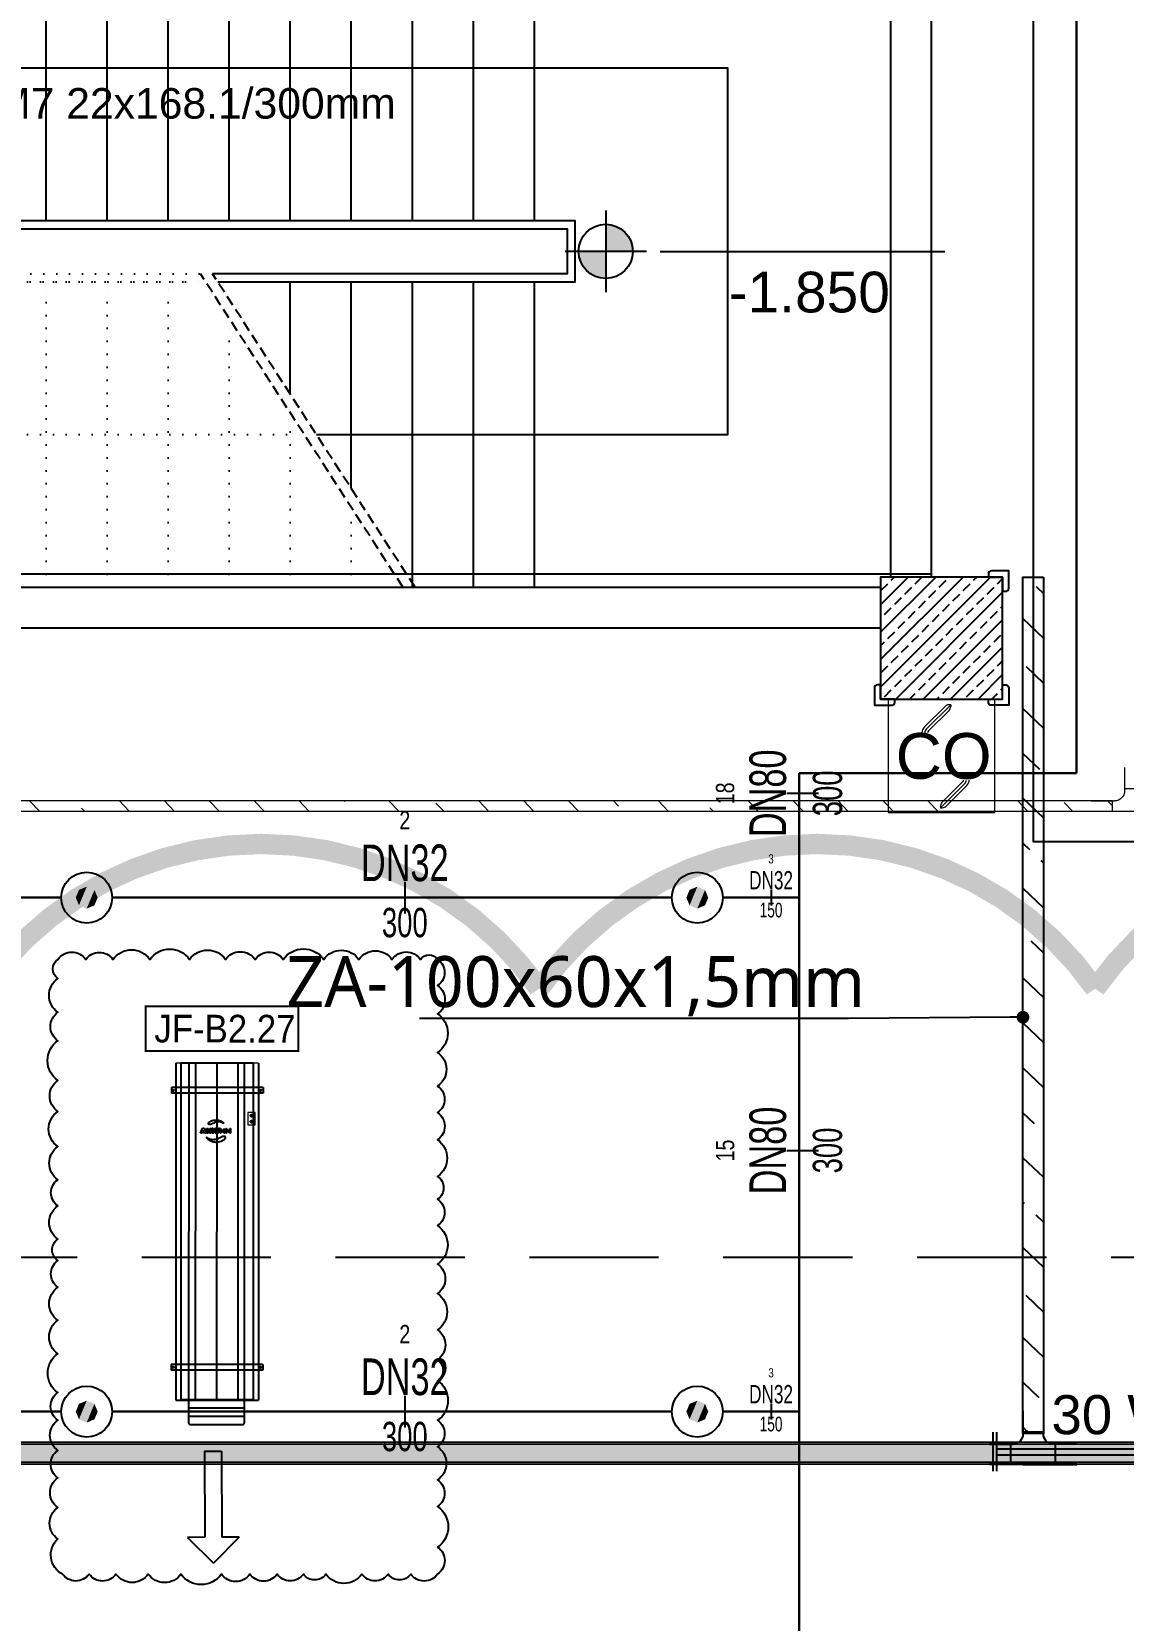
# Model space of a CAD drawing. Header units: millimetres. Extents: x -379292 to 1221486, y 92049 to 447512.
# Drawn here: x -162725 to -157362, y 235794 to 243598 of the extents above; entities that cross this region are included whole.
import ezdxf
from ezdxf import colors
from ezdxf.entities.mleader import LeaderData, LeaderLine
from ezdxf.enums import TextEntityAlignment as Align
from ezdxf.math import Vec2, Vec3

# ---------------------------------------------------------------- set-up
doc = ezdxf.new("R2010")
doc.units = ezdxf.units.MM
for name, pattern in [('( Hidden )', [0.375, 0.25, -0.125]), ('DOT', [6.35, 0, -6.35]), ('HIDDEN', [9.525, 6.35, -3.175])]:
    doc.linetypes.add(name, pattern=pattern)
for name, color, linetype in [('-M-YNGN-BORUID', 7, 'Continuous'), ('-M-YNGN-BORUUZUN', 7, 'Continuous'), ('-M-YNGN-BORUYUK', 7, 'Continuous'), ('-M-YNGN-SPR-YUK', 7, 'Continuous'), ('-M-YNGN-ZON2-CAP-', 7, 'Continuous'), ('-M-YNGN-ZON2-SPR-', 7, 'Continuous'), ('05_HANDRAIL', 153, 'Continuous'), ('05_HATCH CONCRETE', 141, 'Continuous'), ('05_PLAN LEVEL', 2, 'Continuous'), ('05_STAIRS', 52, 'Continuous'), ('05_STAIRS ARROW', 2, 'Continuous'), ('05_SYMBOL', 2, 'Continuous'), ('05_TEXT 2.5', 212, 'Continuous'), ('05_WALL', 3, 'Continuous'), ('08_LAMP', 4, 'Continuous'), ('202-A-Y-MahalAd', 141, 'Continuous'), ('AIR-J-U-355', 2, 'Continuous'), ('AIRONN ZONLAMA', 4, 'Continuous'), ('E_CT_ZA', 6, 'Continuous'), ('EYazı', 7, 'Continuous'), ('JF355', 2, 'Continuous')]:
    doc.layers.add(name, color=color, linetype=linetype)
doc.layers.add('-M-YNGN-SPR-CAPCIZGI', color=188, linetype='Continuous', plot=False)
for name, color, linetype, lineweight in [('-M-YNGN-ZON2', 4, 'SP', 30), ('08_DEDECTOR', 3, 'Continuous', 9), ('Aironn-Kodlama', 7, 'Continuous', 0), ('E_CT_AYDINLATMA', 3, 'Continuous', 9), ('E_CT_KIRMIZI', 1, 'Continuous', 9)]:
    doc.layers.add(name, color=color, linetype=linetype, lineweight=lineweight)
doc.styles.add('CIZGI', font='tahoma.ttf', dxfattribs={"width": 0.8, "oblique": 20})
doc.styles.add('HCAD', font='HCAD.SHX', dxfattribs={"width": 0.8, "height": 0.2})
doc.styles.add('PIPESIZE', font='hcad.shx', dxfattribs={"width": 0.8})
doc.styles.add('SPR-NOT', font='romans.shx')
doc.styles.get("Standard").update_dxf_attribs({"font": 'segoeuil.ttf'})
doc.styles.add('YAZI-2', font='arial.ttf', dxfattribs={"height": 2})
doc.styles.add('YAZI-2.5', font='arial.ttf', dxfattribs={"height": 2.5})
doc.styles.add('YAZI-3', font='arial.ttf', dxfattribs={"height": 3})
doc.linetypes.add('SP', pattern='A,2,-0.1,["SP",CIZGI,S=0.14,R=0.2,X=0,Y=-0.07],-0.255', length=2.355)

# ---------------------------------------------------------------- blocks, each defined once
blk = doc.blocks.new('202_Vida')
at = {"color": 0, "linetype": 'ByBlock', "ltscale": 0.2}
for points in [[(0.96, 0), (-0.96, 0)], [(0, 0.96), (0, -0.96)]]:
    blk.add_lwpolyline(points, dxfattribs=at)
at = {"color": 0, "linetype": 'ByBlock'}
for radius in [0.42, 0.23, 0.155]:
    blk.add_circle((0, 0), radius, dxfattribs=at)
blk = doc.blocks.new('202_Stoper')
at = {"color": 0, "linetype": 'ByBlock'}
for points in [[(-750, -30), (-750, -75), (-900, -75), (-900, 75), (-750, 75), (-750, 30)], [(750, -30), (750, -75), (900, -75), (900, 75), (750, 75), (750, 30)]]:
    blk.add_lwpolyline(points, dxfattribs=at)
blk.add_lwpolyline([(825, -30, 1), (825, 30), (-825, 30, 1), (-825, -30)], format="xyb", close=True, dxfattribs=at)
at = {"color": 0, "linetype": 'ByBlock', "yscale": 10, "zscale": 10, "rotation": 180}
for p, xscale in [((-877, 53), -10), ((-772, 53), 10), ((772, 53), -10), ((877, 53), 10)]:
    blk.add_blockref('202_Vida', p, dxfattribs=dict(at, xscale=xscale))
at = {"color": 0, "linetype": 'ByBlock', "yscale": 10, "zscale": 10}
for p, xscale in [((-877, -52), 10), ((-772, -52), -10), ((772, -52), 10), ((877, -52), -10)]:
    blk.add_blockref('202_Vida', p, dxfattribs=dict(at, xscale=xscale))
blk = doc.blocks.new('202_Mahalblok')
at = {"color": 0, "linetype": 'ByBlock', "flags": 128}
blk.add_lwpolyline([(0, 0), (0, 5000), (2500, 5000), (2500, 0)], close=True, dxfattribs=at)
at = {"color": 252}
blk.add_blockref('202_Stoper', (1250, 750), dxfattribs=at)
at = {"color": 0, "linetype": 'ByBlock', "ltscale": 25}
blk.add_attdef('MAHALNO', text='', height=200, dxfattribs=at).set_placement((1208.7, 1390), align=Align.BOTTOM_CENTER)
blk = doc.blocks.new('*U87')
at = {"layer": '05_HANDRAIL', "color": 8}
blk.add_lwpolyline([(1443.7, 1500), (3200, 1500), (3200, 1800), (-70, 1800), (-70, 1760), (3160, 1760), (3160, 1540), (1417.8, 1540)], dxfattribs=at)
at = {"layer": '05_HANDRAIL', "color": 8, "linetype": 'DOT', "ltscale": 10}
blk.add_lwpolyline([(1351.9, 1540), (-50, 1540), (-50, 1500), (1384.2, 1500)], dxfattribs=at)
at = {"layer": '05_STAIRS', "color": 8, "flags": 128}
for points in [[(0, 1800), (0, 3300)], [(300, 1800), (300, 3300)], [(600, 1800), (600, 3300)], [(900, 1800), (900, 3300)], [(1200, 1800), (1200, 3300)], [(1500, 1800), (1500, 3300)], [(1800, 1800), (1800, 3300)], [(2100, 1800), (2100, 3300)], [(2400, 1800), (2400, 3300)], [(2700, 1800), (2700, 3300)], [(3000, 1800), (3000, 3300)], [(1928.3, 750), (3000, 750), (3950, 750), (3950, 2550), (0, 2550)], [(1443.7, 1500), (3200, 1500), (3200, 1800), (0, 1800)], [(1800, 948.6), (1800, 1500)], [(2100, 484.3), (2100, 1500)], [(2400, 0), (2400, 1500)], [(2700, 0), (2700, 1500)], [(3000, 0), (3000, 1500)]]:
    blk.add_lwpolyline(points, dxfattribs=at)
at = {"layer": '05_STAIRS', "color": 8, "linetype": 'DOT', "ltscale": 10, "flags": 128}
for points in [[(0, 0), (0, 1500)], [(0, 1500), (1384.2, 1500)], [(300, 0), (300, 1500)], [(600, 0), (600, 1500)], [(900, 0), (900, 1500)], [(1200, 0), (1200, 1500)], [(1500, 1412.9), (1500, 1500)], [(1500, 0), (1500, 1320.7)], [(0, 825), (0, 675), (-145, 750), (0, 825)], [(1800, 0), (1800, 856.4)], [(0, 750), (1868.8, 750)], [(2100, 0), (2100, 392.2)]]:
    blk.add_lwpolyline(points, dxfattribs=at)
at = {"layer": '05_STAIRS', "color": 8, "linetype": '( Hidden )', "ltscale": 200}
for points in [[(2353.4, 0), (1358.3, 1540)], [(2412.9, 0), (1417.8, 1540)]]:
    blk.add_lwpolyline(points, dxfattribs=at)
at = {"layer": '05_STAIRS ARROW', "color": 8, "ltscale": 2}
blk.add_circle((0, 2550), 50, dxfattribs=at)
blk = doc.blocks.new('PLAN KOT IKILI')
at = {"layer": '05_PLAN LEVEL'}
h = blk.add_hatch(color=2, dxfattribs=at)
h.paths.add_polyline_path([(0, 2), (0, 0), (2, 0, 0.414214)])
h.paths.add_polyline_path([(0, 0), (-2, 0, 0.414214), (0, -2)])
at = {"layer": '05_PLAN LEVEL', "color": 2}
for p, q in [((0, 3), (0, -3)), ((3, 0), (-3, 0)), ((4, 0), (25, 0))]:
    blk.add_line(p, q, dxfattribs=at)
blk.add_circle((0, 0), 2, dxfattribs=at)
at = {"layer": '05_PLAN LEVEL', "style": 'YAZI-3'}
for tag, p in [('BITMISKOT', (15, 3)), ('KABAKOT', (15, -3))]:
    blk.add_attdef(tag, text='', height=3, dxfattribs=at).set_placement(p, align=Align.MIDDLE)
blk = doc.blocks.new('bariyer')
at = {"color": 8, "ltscale": 25}
blk.add_lwpolyline([(0, -70), (15, -70, 0.414214), (30, -55), (30, 30), (-55, 30, 0.414214), (-70, 15), (-70, 0), (0, 0)], format="xyb", close=True, dxfattribs=at)
blk = doc.blocks.new('OtoParkBodrumKatMimari')
at = {"layer": '05_HATCH CONCRETE'}
h = blk.add_hatch(dxfattribs=at)
h.set_pattern_fill('ANSI33', color=8, scale=15, angle=180, style=0)
h.set_pattern_definition([(225, (905000, -3e-07), (67.351921, -67.351921), []), (225, (904932.65, -3e-07), (67.351921, -67.351921), [47.625, -23.8125])])
h.paths.add_polyline_path([(88400, 140100), (87800, 140100), (87800, 139500), (88400, 139500)])
at = {"color": 5}
blk.add_lwpolyline([(88400, 140100), (87800, 140100), (87800, 139500), (88400, 139500)], close=True, dxfattribs=at)
at = {"layer": '05_SYMBOL', "color": 252, "linetype": 'HIDDEN', "ltscale": 100}
blk.add_lwpolyline([(17400, 138758.7, 0.414214), (19400, 136758.7), (128500, 136758.7, 0.414214), (130500, 138758.7), (130500, 148800, 0.414214), (128500, 150800), (19400, 150800, 0.414214), (17400, 148800), (17400, 138758.7)], format="xyb", dxfattribs=at)
at = {"layer": '05_WALL', "color": 8, "flags": 128}
for points in [[(87850, 140100), (87850, 143350), (81350, 143350), (81350, 147900), (80000, 147900)], [(88050, 140100), (88050, 144000)], [(80000, 140050), (87800, 140050)], [(80000, 139850), (87800, 139850)]]:
    blk.add_lwpolyline(points, dxfattribs=at)
blk.add_blockref('*U87', (83100, 140050))
at = {"layer": '05_PLAN LEVEL'}
ref = blk.add_blockref('PLAN KOT IKILI', (86450, 141700), dxfattribs=dict(at, xscale=66.66666666666666, yscale=66.66666666666666, zscale=66.66666666666666))
ref.add_attrib('KABAKOT', '-1.850', dxfattribs={"height": 200, "style": 'YAZI-3'}).set_placement((87450, 141500), align=Align.MIDDLE)
at = {"layer": '05_SYMBOL', "color": 8}
blk.add_blockref('bariyer', (88400, 140100), dxfattribs=at)
at = {"layer": '05_SYMBOL', "color": 8, "rotation": 180}
blk.add_blockref('bariyer', (87800, 139500), dxfattribs=at)
at = {"layer": '05_SYMBOL', "color": 8, "xscale": -1, "rotation": 180}
blk.add_blockref('bariyer', (88400, 139500), dxfattribs=at)
at = {"layer": '202-A-Y-MahalAd', "color": 8, "ltscale": 25}
ref = blk.add_blockref('202_Mahalblok', (88550, 143800), dxfattribs=dict(at, xscale=-1, rotation=180))
ref.add_attrib('MAHALNO', 'B-169', dxfattribs={"layer": '0', "color": 0, "linetype": 'ByBlock', "ltscale": 25, "height": 200}).set_placement((89758.7, 142266.6), align=Align.BOTTOM_CENTER)
at = {"layer": '05_TEXT 2.5', "insert": (83450, 142350), "char_height": 150, "attachment_point": 7, "style": 'YAZI-2.5'}
blk.add_mtext_dynamic_manual_height_columns('\\A1;M7 22x168.1/300mm', width=4150.392, gutter_width=12.5, heights=[101], dxfattribs=at)
blk = doc.blocks.new('SP-C-UP-12')
at = {"ltscale": 10}
blk.add_line((0, 0), (0, 0), dxfattribs=at)
at = {"color": 1, "linetype": 'Continuous'}
blk.add_circle((0, 0), 12.5, dxfattribs=at)
at = {"ltscale": 10}
for points in [[(-5.37, 0), (-3.8, 3.8), (-3.8, -3.8), (0, 5.37)], [(-3.8, -3.8), (0, 5.37), (0, -5.37), (3.8, 3.8)], [(0, -5.37), (3.8, 3.8), (3.8, -3.8), (5.37, 0)]]:
    blk.add_solid(points, dxfattribs=at)
at = {"layer": '-M-YNGN-SPR-YUK', "style": 'SPR-NOT', "width": 0.5, "flags": 9}
for tag, p in [('YUK', (0, 17.77)), ('CAP', (0, 14.42)), ('TIP', (0.2, 10.78))]:
    blk.add_attdef(tag, text='', height=2.5, dxfattribs=at).set_placement(p, align=Align.MIDDLE_CENTER)
blk = doc.blocks.new('SPRKL100')
at = {"layer": '-M-YNGN-SPR-CAPCIZGI'}
blk.add_line((0, 0.431), (0, -0.431), dxfattribs=at)
at = {"layer": '-M-YNGN-BORUID', "color": 0, "style": 'HCAD', "width": 0.8, "flags": 1}
blk.add_attdef('DIC', text='', height=0.4, dxfattribs=at).set_placement((0, -1.693), align=Align.CENTER)
at = {"layer": '-M-YNGN-BORUUZUN', "color": 0, "style": 'HCAD', "width": 0.7}
blk.add_attdef('BOY', text='', height=0.8, dxfattribs=at).set_placement((0, -1.08), align=Align.CENTER)
at = {"layer": '-M-YNGN-BORUYUK', "color": 6, "style": 'PIPESIZE', "width": 0.8}
blk.add_attdef('YUK', text='', height=0.5, dxfattribs=at).set_placement((0, 1.866), align=Align.CENTER)
at = {"color": 0, "style": 'PIPESIZE', "width": 0.7}
blk.add_attdef('CAP', text='', height=1, dxfattribs=at).set_placement((0, 0.45), align=Align.CENTER)
blk = doc.blocks.new('A$C69E5DB5D')
at = {"layer": '-M-YNGN-ZON2', "ltscale": 500}
for p, q in [((-4994.61, 332.14), (-4994.61, -476.36)), ((-4994.61, -476.36), (-5130.9, -476.36)), ((-5130.9, -476.36), (-5130.9, -1882.58)), ((-5493.4, -537.58), (-5768.4, -537.58)), ((-5193.4, -537.58), (-5468.4, -537.58)), ((-5168.4, -537.58), (-5130.9, -537.58)), ((-5493.4, -790.08), (-5768.4, -790.08)), ((-5193.4, -790.08), (-5468.4, -790.08)), ((-5168.4, -790.08), (-5130.9, -790.08))]:
    blk.add_line(p, q, dxfattribs=at)
at = {"layer": '-M-YNGN-ZON2-CAP-', "xscale": 18.00000000000004, "yscale": 18.00000000000004, "zscale": 18.00000000000004, "rotation": 90}
for p, values in [((-5129.19, -486.34), {'YUK': '18', 'CAP': 'DN80', 'BOY': '300'}), ((-5129.19, -661.81), {'YUK': '15', 'CAP': 'DN80', 'BOY': '300'})]:
    blk.add_blockref('SPRKL100', p, dxfattribs=at).add_auto_attribs(values)
at = {"layer": '-M-YNGN-ZON2-CAP-'}
for p, xscale, yscale, zscale, values in [((-5324.62, -537.58), 18, 18, 18, {'YUK': '2', 'CAP': 'DN32', 'BOY': '300'}), ((-5144.67, -537.58), 9, 9, 9, {'YUK': '3', 'CAP': 'DN32', 'BOY': '150'}), ((-5324.62, -790.08), 18, 18, 18, {'YUK': '2', 'CAP': 'DN32', 'BOY': '300'}), ((-5144.67, -790.08), 9, 9, 9, {'YUK': '3', 'CAP': 'DN32', 'BOY': '150'})]:
    blk.add_blockref('SPRKL100', p, dxfattribs=dict(at, xscale=xscale, yscale=yscale, zscale=zscale)).add_auto_attribs(values)
at = {"layer": '-M-YNGN-ZON2-SPR-'}
for p in [(-5480.9, -537.58), (-5180.9, -537.58), (-5480.9, -790.08), (-5180.9, -790.08)]:
    blk.add_blockref('SP-C-UP-12', p, dxfattribs=at)
blk = doc.blocks.new('*U653')
h = blk.add_hatch()
h.set_pattern_fill('ANSI33', color=0, scale=50, angle=1, style=0)
h.paths.add_polyline_path([(-115024.3, 100), (-249.3, 100), (-249.3, 0), (-115024.3, 0)])
at = {"color": 0}
blk.add_lwpolyline([(-115024.3, 100), (-249.3, 100), (-249.3, 0), (-115024.3, 0)], close=True, dxfattribs=at)
at = {"ltscale": 25, "flags": 1}
for tag, p in [('YUKSEKLIK', (-228.6, -148.7)), ('KALINLIK', (-228.6, -213.3))]:
    blk.add_attdef(tag, p, '', height=50, dxfattribs=at)
blk = doc.blocks.new('*U783')
h = blk.add_hatch()
h.set_pattern_fill('ANSI33', color=0, scale=50, angle=1, style=0)
h.paths.add_polyline_path([(-1482.8, 50), (8396.7, 50), (8396.7, 0), (-1482.8, 0)])
at = {"color": 0}
blk.add_lwpolyline([(-1482.8, 50), (8396.7, 50), (8396.7, 0), (-1482.8, 0)], close=True, dxfattribs=at)
at = {"ltscale": 25, "flags": 1}
for tag, p in [('YUKSEKLIK', (-228.6, -148.7)), ('KALINLIK', (-228.6, -213.3))]:
    blk.add_attdef(tag, p, '', height=50, dxfattribs=at)
blk = doc.blocks.new('*U291')
at = {"color": 0}
for p, q in [((0, 0), (0, 214)), ((0, 214), (214, 214)), ((214, 164), (100, 164)), ((110, 214), (110, 164)), ((0, 104), (50, 104)), ((50, 0), (50, 114))]:
    blk.add_line(p, q, dxfattribs=at)
blk.add_arc((100, 114), 50, 90, 180, dxfattribs=at)
blk = doc.blocks.new('*U848')
h = blk.add_hatch()
h.set_pattern_fill('ANSI33', color=0, scale=50, angle=1, style=0)
h.paths.add_polyline_path([(-4048.4, 100), (158.9, 100), (158.9, 0), (-4048.4, 0)])
at = {"color": 0}
blk.add_lwpolyline([(-4048.4, 100), (158.9, 100), (158.9, 0), (-4048.4, 0)], close=True, dxfattribs=at)
at = {"ltscale": 25, "flags": 1}
for tag, p in [('YUKSEKLIK', (-228.6, -148.7)), ('KALINLIK', (-228.6, -213.3))]:
    blk.add_attdef(tag, p, '', height=50, dxfattribs=at)
blk = doc.blocks.new('*U357')
at = {"color": 0}
for p, q in [((264, 264), (-164, 264)), ((-60, 264), (-60, 164)), ((0, 264), (264, 264)), ((160, 264), (160, 164)), ((-164, 164), (-50, 164)), ((264, 164), (150, 164)), ((0, 0), (0, 114)), ((0, 104), (100, 104)), ((100, 0), (100, 114))]:
    blk.add_line(p, q, dxfattribs=at)
for centre, start, end in [((-50, 114), 0, 90), ((150, 114), 90, 180)]:
    blk.add_arc(centre, 50, start, end, dxfattribs=at)
blk = doc.blocks.new('*U984')
h = blk.add_hatch()
h.set_pattern_fill('ANSI33', color=0, scale=50, angle=1, style=0)
h.paths.add_polyline_path([(-55946.8, 100), (-770.3, 100), (-770.3, 0), (-55946.8, 0)])
at = {"color": 0}
blk.add_lwpolyline([(-55946.8, 100), (-770.3, 100), (-770.3, 0), (-55946.8, 0)], close=True, dxfattribs=at)
at = {"ltscale": 25, "flags": 1}
for tag, p in [('YUKSEKLIK', (-228.6, -148.7)), ('KALINLIK', (-228.6, -213.3))]:
    blk.add_attdef(tag, p, '', height=50, dxfattribs=at)
blk = doc.blocks.new('_DOT')
at = {"color": 0, "linetype": 'ByBlock'}
blk.add_line((-0.5, 0), (-1, 0), dxfattribs=at)
at = {"color": 0, "linetype": 'ByBlock', "const_width": 0.5}
blk.add_lwpolyline([(-0.25, 0, 1), (0.25, 0, 1)], format="xyb", close=True, dxfattribs=at)
blk = doc.blocks.new('40 W SIVA ÜSTÜ ETANJ LED E 50')
at = {"layer": '08_LAMP'}
for p, q in [((-625, -100), (-625, 100)), ((-605, -100), (-605, 100)), ((605, -100), (605, 100)), ((625, -100), (625, 100)), ((-605, 15), (605, 15)), ((-605, -15), (605, -15))]:
    blk.add_line(p, q, dxfattribs=at)
blk.add_lwpolyline([(625, -125), (800, -125), (800, 125), (625, 125)], close=True, dxfattribs=at)
at = {"layer": '08_LAMP', "color": 2, "style": 'YAZI-2'}
blk.add_text('30 W', height=200, dxfattribs=at).set_placement((0, 90), align=Align.CENTER)
blk.add_text('E', height=125, dxfattribs=at).set_placement((712.5, 0), align=Align.MIDDLE)
blk = doc.blocks.new('CO 250')
at = {"layer": '08_DEDECTOR'}
for p, q in [((17, 242.9), (-84.1, 141.8)), ((44.7, 251), (-74.3, 132)), ((44.7, 249.8), (44.7, 242.9)), ((36.6, 223.3), (-64.5, 122.2)), ((114.1, -136), (-4.8, -255)), ((104.4, -126.2), (3.3, -227.3)), ((123.9, -145.8), (22.9, -246.9)), ((-4.8, -246.9), (-4.8, -255)), ((-4.8, -255), (3.3, -255))]:
    blk.add_line(p, q, dxfattribs=at)
at = {"layer": '08_DEDECTOR', "ltscale": 25}
blk.add_lwpolyline([(-262.5, 278.4), (-262.5, -278.4), (262.5, -278.4), (262.5, 278.4)], close=True, dxfattribs=at)
at = {"layer": '08_DEDECTOR'}
for centre, radius, start, end in [((36.6, 223.3), 27.7, 72.96875, 135), ((17, 242.9), 27.7, 315, 0), ((-54.7, 112.4), 41.6, 135, 180), ((-54.7, 112.4), 27.7, 135, 180), ((-54.7, 112.4), 13.9, 135, 180), ((94.6, -116.4), 13.9, 315, 350.41117), ((94.6, -116.4), 27.7, 315, 355.2224), ((94.6, -116.4), 41.6, 315, 356.81699), ((22.9, -246.9), 27.7, 135, 180), ((3.3, -227.3), 27.7, 270, 315)]:
    blk.add_arc(centre, radius, start, end, dxfattribs=at)
at = {"layer": '08_DEDECTOR', "color": 3, "style": 'YAZI-3'}
blk.add_text('CO', height=225, dxfattribs=at).set_placement((-225.5, -113.1))
blk = doc.blocks.new('ju355')
at = {"layer": 'AIR-J-U-355', "color": 2, "linetype": 'Continuous'}
for p, q in [((82.74, 20.07), (-82.86, 20.07)), ((-82.86, 20.07), (-82.86, -20.52)), ((-68.05, -18.28), (-68.04, 22.31)), ((-68.05, -22.74), (-68.04, 22.31)), ((-65.31, 22.31), (-68.04, 22.31)), ((-65.31, 22.31), (-68.04, 22.31)), ((-65.33, -22.74), (-65.31, 22.31)), ((67.97, -22.8), (67.99, 22.25)), ((70.71, 22.25), (67.99, 22.25)), ((70.69, -22.8), (70.71, 22.25)), ((-94.86, 12.71), (-94.87, -12.51)), ((-94.84, 12.93), (-94.86, 12.82)), ((-94.86, 12.82), (-94.86, 12.71)), ((-94.82, 13.03), (-94.84, 12.93)), ((-94.79, 13.13), (-94.82, 13.03)), ((-94.76, 13.23), (-94.79, 13.13)), ((-94.71, 13.32), (-94.76, 13.23)), ((-94.66, 13.41), (-94.71, 13.32)), ((-94.6, 13.48), (-94.66, 13.41)), ((-94.53, 13.56), (-94.6, 13.48)), ((-94.46, 13.62), (-94.53, 13.56)), ((-94.39, 13.67), (-94.46, 13.62)), ((-94.31, 13.72), (-94.39, 13.67)), ((-94.23, 13.76), (-94.31, 13.72)), ((-94.14, 13.78), (-94.23, 13.76)), ((-94.05, 13.8), (-94.14, 13.78)), ((-93.97, 13.8), (-94.05, 13.8)), ((-92.63, 13.8), (-93.97, 13.8)), ((-92.63, 13.8), (-93.97, 13.8)), ((-92.63, 13.8), (-93.97, 13.8)), ((-92.6, 13.8), (-93.93, 13.8)), ((-92.6, 13.8), (-93.93, 13.8)), ((-92.6, 13.8), (-93.93, 13.8)), ((-82.86, 13.79), (-92.6, 13.8)), ((-90.91, -13.6), (-90.9, 13.8)), ((-90.91, -13.6), (-90.9, 13.8)), ((-90.91, -13.6), (-90.9, 13.8)), ((-86.85, -13.61), (-86.83, 13.87)), ((82.73, 13.62), (-82.73, 13.79)), ((-82.73, 10.49), (82.87, 10.32)), ((48.36, 7.19), (48.38, 7.93)), ((48.38, 7.93), (50.71, 6.93)), ((82.73, -0.03), (-82.73, 0.03)), ((48.35, 4.19), (48.36, 4.88)), ((50.69, 4.18), (48.35, 4.19)), ((48.35, 3.58), (50.68, 3.59)), ((48.35, 2.87), (48.35, 3.58)), ((48.35, 2.23), (49.27, 2.88)), ((49.27, 2.88), (48.35, 2.87)), ((48.36, 1.42), (48.35, 2.23)), ((48.77, 7.02), (48.36, 7.19)), ((48.36, 4.88), (50.7, 4.87)), ((49.32, 2.22), (48.36, 1.42)), ((50.71, 6.17), (48.37, 5.16)), ((48.37, 5.91), (48.77, 6.08)), ((48.37, 5.16), (48.37, 5.91)), ((48.77, 6.08), (48.77, 7.02)), ((49.25, 6.85), (49.94, 6.55)), ((49.25, 6.26), (49.25, 6.85)), ((49.94, 6.55), (49.25, 6.26)), ((49.65, 2.63), (49.65, 2.9)), ((49.65, 2.9), (50.23, 2.9)), ((49.88, 1.63), (49.87, 1.63)), ((50.23, 2.9), (50.2, 2.6)), ((50.68, 3.59), (50.69, 2.3)), ((50.7, 4.87), (50.69, 4.18)), ((50.71, 6.93), (50.71, 6.17)), ((48.34, -1.68), (50.69, -1.71)), ((48.34, -2.08), (48.34, -1.68)), ((49.99, -2.1), (48.34, -2.08)), ((48.34, -4.82), (48.35, -4.42)), ((50, -4.84), (48.34, -4.82)), ((48.35, -4.42), (50.69, -4.45)), ((48.37, -4), (48.38, -3.75)), ((50.66, -4.03), (48.37, -4)), ((48.38, -3.75), (49.99, -2.1)), ((48.38, -6.49), (50, -4.84)), ((48.38, -6.74), (48.38, -6.49)), ((50.66, -6.77), (48.38, -6.74)), ((50.68, -1.95), (49.03, -3.64)), ((49.03, -3.64), (50.66, -3.66)), ((50.69, -4.68), (49.03, -6.38)), ((49.03, -6.38), (50.66, -6.4)), ((50.66, -6.4), (50.66, -6.77)), ((50.69, -1.71), (50.68, -1.95)), ((50.69, -4.45), (50.69, -4.68)), ((50.81, -1.39), (50.8, -1.76)), ((-94.87, -12.51), (-94.87, -12.62)), ((-94.87, -12.62), (-94.85, -12.72)), ((-94.85, -12.72), (-94.83, -12.83)), ((-94.83, -12.83), (-94.8, -12.93)), ((-94.8, -12.93), (-94.77, -13.03)), ((-94.77, -13.03), (-94.72, -13.12)), ((-94.72, -13.12), (-94.67, -13.2)), ((-94.67, -13.2), (-94.61, -13.28)), ((-94.61, -13.28), (-94.54, -13.35)), ((-94.54, -13.35), (-94.47, -13.42)), ((-94.47, -13.42), (-94.4, -13.47)), ((-94.4, -13.47), (-94.32, -13.52)), ((-94.32, -13.52), (-94.24, -13.56)), ((-94.24, -13.56), (-94.15, -13.58)), ((-94.15, -13.58), (-94.07, -13.6)), ((-94.07, -13.6), (-93.98, -13.6)), ((-93.98, -13.6), (-92.64, -13.6)), ((-93.98, -13.6), (-92.64, -13.6)), ((-93.98, -13.6), (-92.64, -13.6)), ((-93.95, -13.6), (-92.61, -13.6)), ((-93.95, -13.6), (-92.61, -13.6)), ((-93.95, -13.6), (-92.61, -13.6)), ((-92.61, -13.6), (-82.87, -13.61)), ((82.86, -10.44), (-82.73, -10.33)), ((-82.61, -13.64), (82.72, -13.71)), ((82.74, -20.57), (-82.86, -20.52)), ((-65.33, -22.74), (-68.05, -22.74)), ((70.69, -22.8), (67.97, -22.8))]:
    blk.add_line(p, q, dxfattribs=at)
at = {"layer": 'AIR-J-U-355', "color": 2, "lineweight": 13, "ltscale": 0.005}
for p, q in [((82.73, -20.57), (82.74, 20.07)), ((58.53, -15.31), (52.44, -15.31)), ((52.44, -15.31), (52.44, -18.93)), ((58.53, -18.93), (58.53, -15.31)), ((52.44, -18.93), (58.53, -18.93))]:
    blk.add_line(p, q, dxfattribs=at)
at = {"layer": 'AIR-J-U-355', "color": 2}
for p, q in [((-150.24, 14.31), (-162.86, 1.58)), ((-150.21, 5.86), (-150.24, 14.31)), ((-150.13, -11.03), (-162.86, 1.58)), ((-107.97, 6.05), (-150.21, 5.86)), ((-107.97, 6.05), (-107.94, -2.39)), ((-107.94, -2.39), (-150.17, -2.58)), ((-150.13, -11.03), (-150.17, -2.58))]:
    blk.add_line(p, q, dxfattribs=at)
at = {"layer": 'AIR-J-U-355', "color": 2, "linetype": 'Continuous'}
for centre, radius in [((-66.68, 21.31), 0.354), ((-66.68, 21.31), 0.354), ((69.35, 21.24), 0.354), ((-66.69, -21.61), 0.354), ((-66.69, -21.61), 0.354), ((54.01, -17.13), 0.599), ((54.01, -17.13), 0.599), ((56.96, -17.13), 0.599), ((56.96, -17.13), 0.599), ((69.33, -21.67), 0.354), ((69.33, -21.67), 0.354)]:
    blk.add_circle(centre, radius, dxfattribs=at)
for centre, radius, start, end in [((49.96, 2.27), 0.645, 184.06361, 262.32592), ((49.93, 2.61), 0.274, 177.3972, 357.3972), ((49.97, 2.34), 0.72, 262.32592, 356.70667)]:
    blk.add_arc(centre, radius, start, end, dxfattribs=at)
at = {"layer": 'AIR-J-U-355', "color": 2, "linetype": 'Continuous', "extrusion": (0, 0, -1)}
for major_axis, ratio in [((-0.01, -1.36), 0.908445), ((0.006, 0.985), 0.934933)]:
    blk.add_ellipse((49.55, -0.11), major_axis=major_axis, ratio=ratio, dxfattribs=at)
at = {"layer": 'AIR-J-U-355', "color": 2, "linetype": 'Continuous'}
for points, knots in [([(46.11, 4.99), (46.12, 4.99), (46.13, 5), (46.15, 5), (46.15, 5), (46.16, 4.99), (46.16, 4.99), (46.17, 4.99), (46.17, 4.98), (46.17, 4.97), (46.16, 4.95), (46.15, 4.91), (46.08, 4.78), (45.93, 4.56), (45.74, 4.28), (45.58, 4.04), (45.4, 3.68), (45.26, 3.14), (45.11, 2.43), (45.02, 1.65), (45.13, 0.83), (45.39, -0.07), (45.8, -1.01), (46.23, -1.77), (46.48, -2.38), (46.62, -2.79), (46.74, -3.2), (46.79, -3.61), (46.72, -3.97), (46.53, -4.26), (46.19, -4.34), (45.8, -4.28), (45.43, -4.02), (45.11, -3.65), (44.72, -3.05), (44.33, -2.14), (44.04, -0.92), (43.96, 0.25), (44.05, 1.27), (44.24, 2.12), (44.51, 2.9), (44.87, 3.6), (45.25, 4.19), (45.62, 4.61), (45.88, 4.83), (46.02, 4.93), (46.08, 4.97), (46.11, 4.99)], [0, 0, 0, 0, 0.001347, 0.00172, 0.002023, 0.002244, 0.002452, 0.002667, 0.002909, 0.00347, 0.004196, 0.005682, 0.009311, 0.025522, 0.043378, 0.057014, 0.067583, 0.10026, 0.136315, 0.170769, 0.211631, 0.252886, 0.304984, 0.357144, 0.377587, 0.398124, 0.41882, 0.439365, 0.455344, 0.470785, 0.486346, 0.502438, 0.525763, 0.549141, 0.572313, 0.626971, 0.689072, 0.751245, 0.792637, 0.834146, 0.875615, 0.910287, 0.945553, 0.97619, 0.989254, 0.994701, 1, 1, 1, 1]), ([(53.1, -3.49), (53.25, -3.25), (53.54, -2.77), (53.81, -1.96), (53.95, -1.12), (53.92, -0.27), (53.68, 0.58), (53.32, 1.4), (52.96, 2.08), (52.73, 2.63), (52.61, 3.01), (52.53, 3.34), (52.54, 3.53), (52.54, 3.61)], [0, 0, 0, 0, 0.112581, 0.224936, 0.337491, 0.449603, 0.562299, 0.686336, 0.807829, 0.865935, 0.925918, 0.967783, 1, 1, 1, 1]), ([(52.54, 3.61), (52.55, 3.66), (52.57, 3.77), (52.7, 3.92), (52.91, 4.03), (53.16, 4.06), (53.45, 3.97), (53.74, 3.72), (54.02, 3.37), (54.31, 2.86), (54.58, 2.17), (54.77, 1.3), (54.81, 0.41), (54.77, -0.51), (54.56, -1.45), (54.2, -2.21), (53.86, -2.79), (53.54, -3.21), (53.25, -3.4), (53.1, -3.49)], [0, 0, 0, 0, 0.0168256, 0.0323617, 0.0637267, 0.0873303, 0.1103993, 0.1581358, 0.2050378, 0.2514942, 0.3451779, 0.4385235, 0.532065, 0.625912, 0.7301372, 0.8352318, 0.8905608, 0.9450754, 1, 1, 1, 1])]:
    blk.add_open_spline(points, degree=3, knots=knots, dxfattribs=at)
blk = doc.blocks.new('DZFDGHFÜ')
at = {"layer": 'JF355'}
blk.add_lwpolyline([(24084.36, 6568.29), (24119.86, 6568.29), (24119.86, 6402.69), (24084.36, 6402.69), (24084.36, 6568.29)], dxfattribs=at)
at = {"layer": 'AIR-J-U-355', "rotation": 270}
blk.add_blockref('ju355', (24102.36, 6485.57), dxfattribs=at)

msp = doc.modelspace()

# ---------------------------------------------------------------- block references
at = {"color": 8}
msp.add_blockref('OtoParkBodrumKatMimari', (-246354.8, 100818.8), dxfattribs=at)

# ---------------------------------------------------------------- next in the draw order: linework, layer by layer
at = {"color": 30, "const_width": 100}
msp.add_lwpolyline([(-176623.5, 238896.3, -0.520567), (-173891.6, 238896.3, -0.520567), (-171159.7, 238896.3, -0.520567), (-168427.8, 238896.3, -0.520567), (-165695.9, 238896.3, -0.520567), (-162964, 238896.3, -0.520567), (-160232.1, 238896.3, -0.520567), (-157500.2, 238896.3, -0.520567), (-154768.3, 238896.3, -0.520567), (-152036.4, 238896.3, -0.520567), (-149304.5, 238896.3, -0.520567), (-146572.7, 238896.3, -0.520567), (-143840.8, 238896.3, -0.520567), (-141108.9, 238896.3, -0.520567)], format="xyb", dxfattribs=at)
at = {"color": 6}
msp.add_lwpolyline([(-162596.9, 239040.2, -0.520567), (-162459.1, 239040.2, -0.520567), (-162325.8, 239040.2, -0.520567), (-162144.3, 239040.2, -0.520567), (-161949.6, 239040.2, -0.520567), (-161772.9, 239040.2, -0.520567), (-161627.6, 239040.2, -0.520567), (-161489.2, 239040.2, -0.520567), (-161290.5, 239040.2, -0.520567), (-161117.8, 239040.2, -0.520567), (-160955, 239040.2, -0.520567), (-160815, 239040.2, -0.520567), (-160730.6, 239040.2, -0.520567), (-160730.6, 238911.4, -0.520567), (-160730.6, 238773, -0.520567), (-160730.6, 238582.3, -0.520567), (-160730.6, 238418.1, -0.520567), (-160730.6, 238287.8, -0.520567), (-160730.6, 238153.3, -0.520567), (-160730.6, 237974.3, -0.520567), (-160730.6, 237861.8, -0.520567), (-160730.6, 237732.4, -0.520567), (-160730.6, 237543.3, -0.520567), (-160730.6, 237398.7, -0.520567), (-160730.6, 237219.8, -0.520567), (-160730.6, 237073, -0.520567), (-160730.6, 236970.6, -0.520567), (-160730.6, 236775.9, -0.520567), (-160730.6, 236645.9, -0.520567), (-160730.6, 236483.1, -0.520567), (-160730.6, 236352.1, -0.520567), (-160730.6, 236153.4, -0.520567), (-160730.6, 236020.3, -0.520567), (-160863.1, 236020.3, -0.520567), (-160973.6, 236020.3, -0.520567), (-161103, 236020.3, -0.520567), (-161279.8, 236020.3, -0.520567), (-161390.3, 236020.3, -0.520567), (-161519.4, 236020.3, -0.520567), (-161652.7, 236020.3, -0.520567), (-161793.3, 236020.3, -0.520567), (-161992, 236020.3, -0.520567), (-162152.5, 236020.3, -0.520567), (-162311.2, 236020.3, -0.520567), (-162443, 236020.3, -0.520567), (-162573.7, 236020.3, -0.520567), (-162596.9, 236193, -0.520567), (-162596.9, 236347.2, -0.520567), (-162596.9, 236493.2, -0.520567), (-162596.9, 236628.2, -0.520567), (-162596.9, 236776.7, -0.520567), (-162596.9, 236912.1, -0.520567), (-162596.9, 237102.8, -0.520567), (-162596.9, 237267.1, -0.520567), (-162596.9, 237429.9, -0.520567), (-162596.9, 237560.2, -0.520567), (-162596.9, 237666.4, -0.520567), (-162596.9, 237829.2, -0.520567), (-162596.9, 237958, -0.520567), (-162596.9, 238120.5, -0.520567), (-162596.9, 238293.2, -0.520567), (-162596.9, 238445.8, -0.520567), (-162596.9, 238640.5, -0.520567), (-162596.9, 238780.5, -0.520567), (-162596.9, 238946.3, -0.520567)], format="xyb", close=True, dxfattribs=at)
at = {"layer": 'AIRONN ZONLAMA', "color": 2, "ltscale": 25}
msp.add_lwpolyline([(-166951.6, 201521.2), (-166904.6, 240934.6), (-158304.6, 240934.6), (-158304.6, 244834.6), (-157954.6, 244834.6), (-157954.6, 245384.6), (-158554.6, 245384.6), (-158504.6, 244384.6), (-166704.6, 244384.6), (-166704.6, 244834.6), (-166354.6, 244834.6), (-166354.6, 245434.6), (-166927.6, 245434.6), (-166904.6, 272334.6), (-157954.6, 272334.6), (-157954.6, 278134.6), (-121654.6, 278134.6)], dxfattribs=at)
at = {"layer": 'Aironn-Kodlama', "color": 7, "const_width": 10}
msp.add_lwpolyline([(-162164.7, 238809.5), (-162164.7, 238589.5), (-161414.7, 238589.5), (-161414.7, 238809.5)], close=True, dxfattribs=at)

# ---------------------------------------------------------------- next in the draw order: block references
at = {"layer": '-M-YNGN-ZON2', "ltscale": 25, "xscale": 10, "yscale": 10, "zscale": 10}
msp.add_blockref('A$C69E5DB5D', (-107645.9, 244719.5), dxfattribs=at)
at = {"layer": '08_DEDECTOR'}
msp.add_blockref('CO 250', (-158254.8, 240040.3), dxfattribs=at)
at = {"layer": '08_LAMP', "xscale": 0.96, "yscale": 0.96, "zscale": 0.96}
msp.add_blockref('40 W SIVA ÜSTÜ ETANJ LED E 50', (-157402.1, 236621.2), dxfattribs=at)
at = {"layer": 'AIR-J-U-355', "xscale": 10, "yscale": 10, "zscale": 10, "rotation": 180}
msp.add_blockref('DZFDGHFÜ', (79207.3, 302558.9), dxfattribs=at)
at = {"layer": 'E_CT_AYDINLATMA', "rotation": 180}
msp.add_blockref('*U984', (-171176.6, 236659.1), dxfattribs=at)
at = {"layer": 'E_CT_KIRMIZI', "color": 2, "xscale": -1, "rotation": 270}
msp.add_blockref('*U291', (-157519.3, 239768.8), dxfattribs=at)
at = {"layer": 'E_CT_KIRMIZI', "color": 1, "xscale": -1, "rotation": 180}
msp.add_blockref('*U783', (-165812, 239818.8), dxfattribs=at)
at = {"layer": 'E_CT_ZA', "color": 112}
for name, p, rotation in [('*U848', (-157854.8, 236870.4), 270), ('*U653', (-230054.1, 236668.8), 180)]:
    msp.add_blockref(name, p, dxfattribs=dict(at, rotation=rotation))
at = {"layer": 'E_CT_ZA', "color": 2, "xscale": -1, "rotation": 180}
msp.add_blockref('*U357', (-157854.8, 236823.1), dxfattribs=at)

# ---------------------------------------------------------------- next in the draw order: texts
at = {"layer": 'Aironn-Kodlama', "color": 3, "insert": (-162122.5, 238768.2), "char_height": 136, "width": 710.456, "attachment_point": 1, "rotation": 359.96186}
msp.add_mtext('{\\W0.9;\\fArial|b0|i0|c0|p18;\\C7;JF-B\\fArial|b0|i0|c162|p18;2\\fArial|b0|i0|c0|p18;.\\fArial|b0|i0|c162|p18;27}', dxfattribs=at)

# ---------------------------------------------------------------- next in the draw order: leaders
at = {"layer": 'EYazı', "color": 7}
ml = msp.add_multileader_mtext('Standard', dxfattribs=at)
ml.set_content('ZA-100x60x1,5mm', color=7)
ml.set_leader_properties(color=1)
ml.set_arrow_properties(name='DOT')
ml.build(insert=Vec2(0, 0))
ml.multileader.update_dxf_attribs({"text_left_attachment_type": 6, "text_right_attachment_type": 6, "dogleg_length": 50, "arrow_head_size": 62.5})
ctx = ml.context
ctx.base_point, ctx.char_height, ctx.arrow_head_size, ctx.landing_gap_size, ctx.plane_origin = Vec3(-161499.1, 238749.5), 250, 62.5, 25, Vec3(-159306.9, 238705.8)
ctx.left_attachment, ctx.right_attachment = 6, 6
notes = []
notes.append((ctx, [(0, (1, 1, 0), (-158712.1, 238749.5), (-1, 0), 62.5, [(0, [(-157854.8, 238756.2)], 0, [])])]))
ctx.mtext.insert, ctx.mtext.width, ctx.mtext.defined_height, ctx.mtext.line_spacing_style, ctx.mtext.flow_direction = Vec3(-161474.1, 239056.2), 2000, 439.9, 2, 5
for ctx, leaders in notes:
    for number, flags, end, landing, length, lines in leaders:
        leader = LeaderData()
        leader.index, (leader.has_last_leader_line, leader.has_dogleg_vector, leader.attachment_direction) = number, flags
        leader.last_leader_point, leader.dogleg_vector, leader.dogleg_length = Vec3(end), Vec3(landing), length
        for number, points, colour, breaks in lines:
            line = LeaderLine()
            line.index, line.vertices, line.color, line.breaks = number, Vec3.list(points), colors.encode_raw_color(colour), breaks
            leader.lines.append(line)
        ctx.leaders.append(leader)

doc.saveas('drawing.dxf')
